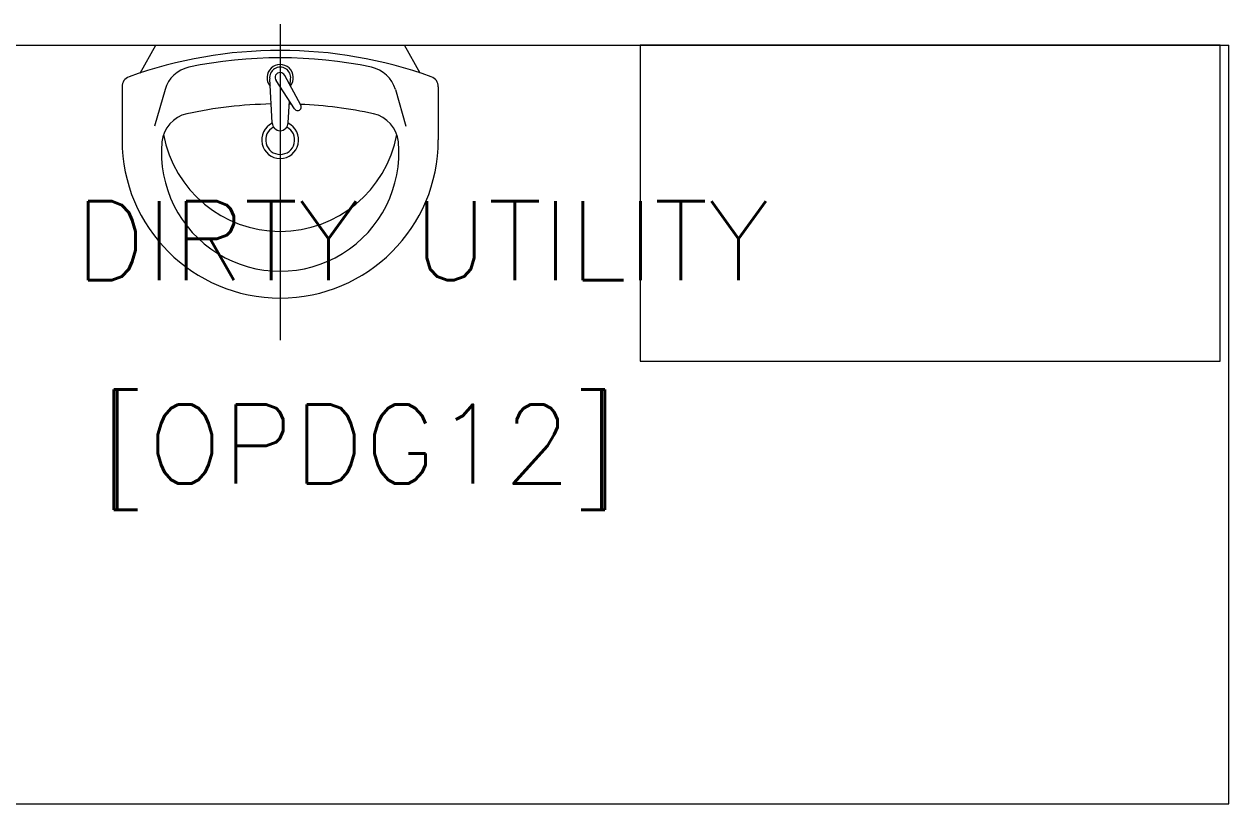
# Model space of a CAD drawing. Header units: inches. Extents: x -12418 to 57169, y -29325 to 19878.
# Drawn here: x 11812 to 14098, y -10017 to -8537 of the extents above; entities that cross this region are included whole.
import ezdxf

# ---------------------------------------------------------------- set-up
doc = ezdxf.new("R2010")
doc.units = ezdxf.units.IN
doc.header["$LTSCALE"] = 25
doc.header["$MEASUREMENT"] = 0
doc.linetypes.add('DASHDOT', pattern=[25.4, 12.7, -6.35, 0, -6.35])
for name, color, linetype, lineweight in [('00-Ground Floor$0$72_EGR_BASE_TEXT', 252, 'Continuous', 5), ('00-Ground Floor$0$LOADING', 253, 'Continuous', 5), ('00-Ground Floor$0$SANIT', 250, 'Continuous', 5), ('00-Ground Floor$0$Walls', 251, 'Continuous', 5), ('E-LITE-CLNG-CNDT', 6, 'DASHDOT', 35)]:
    doc.layers.add(name, color=color, linetype=linetype, lineweight=lineweight)
doc.styles.add('00-Ground Floor$0$SIMPLEX', font='SIMPLEX.shx', dxfattribs={"height": 150})

# ---------------------------------------------------------------- blocks, each defined once
blk = doc.blocks.new('00-Ground Floor$0$lav-manta 60')
at = {"layer": '00-Ground Floor$0$SANIT'}
for p, q in [((0, 0.04), (0, -0.56)), ((-0.2658, -0.0529), (-0.2358, 0)), ((-0.2358, 0), (0.2358, 0)), ((0.2658, -0.0529), (0.2358, 0)), ((-0.015, -0.1473), (-0.0199, -0.064)), ((0.0274, -0.121), (-0.0078, -0.0673)), ((0.0389, -0.1142), (0.0087, -0.0575)), ((0.0191, -0.077), (0.0199, -0.064)), ((-0.3, -0.0789), (-0.3, -0.18)), ((-0.2185, -0.0841), (-0.2383, -0.1537)), ((0.2185, -0.0841), (0.2383, -0.1537)), ((0.3, -0.0789), (0.3, -0.18)), ((0.015, -0.1473), (0.0174, -0.1057))]:
    blk.add_line(p, q, dxfattribs=at)
for centre, radius, start, end in [((0, -0.8557), 0.8457, 70.1771, 109.8229), ((-0.1608, -0.1006), 0.06, 101.8086, 164.0794), ((0, -0.8696), 0.8457, 78.1914, 101.8086), ((0, -0.0617), 0.025, 320.7474, 220.368), ((0, -0.0617), 0.02, 353.2671, 186.682), ((0.1608, -0.1006), 0.06, 15.9206, 78.1914), ((-0.28, -0.0789), 0.02, 109.8229, 180), ((0, -0.0617), 0.00966, 25.4127, 215.9577), ((0.28, -0.0789), 0.02, 0, 70.1771), ((0, -0.9572), 0.8457, 91.1572, 102.0883), ((0, -0.9572), 0.8457, 88.5486, 88.844), ((0.0332, -0.1176), 0.00666, 210.6852, 30.6852), ((0, -0.9572), 0.8457, 77.9117, 87.4274), ((-0.1645, -0.189), 0.06, 102.0883, 174.8142), ((0.1645, -0.189), 0.06, 5.1858, 77.9117), ((0, -0.18), 0.035, 115.3106, 64.6894), ((0, -0.18), 0.0275, 117.1496, 62.8504), ((0, -0.1473), 0.015, 180, 0), ((0, -0.18), 0.3, 180, 0), ((0, -0.1282), 0.2252, 190.6097, 349.3903), ((0, -0.2039), 0.2252, 174.8142, 5.1858)]:
    blk.add_arc(centre, radius, start, end, dxfattribs=at)
blk = doc.blocks.new('00-Ground Floor')
at = {"layer": '00-Ground Floor$0$LOADING', "elevation": 0}
blk.add_lwpolyline([(12981.1, -8577.4), (12981.1, -9177.4), (14081.1, -9177.4), (14081.1, -8577.4)], close=True, dxfattribs=at)
at = {"layer": '00-Ground Floor$0$Walls'}
for p, q in [((10497.9, -8577.4, 0), (14097.9, -8577.4, 0)), ((14097.9, -10017.4, 0), (14097.9, -8577.4, 0)), ((10497.9, -10017.4, 0), (14097.9, -10017.4, 0))]:
    blk.add_line(p, q, dxfattribs=at)
at = {"layer": '00-Ground Floor$0$SANIT', "xscale": 1000.000000000223, "yscale": 1000.000000000223, "zscale": 1000.000000000223}
blk.add_blockref('00-Ground Floor$0$lav-manta 60', (12297.9, -8577.4, 0), dxfattribs=at)
at = {"layer": '00-Ground Floor$0$72_EGR_BASE_TEXT', "char_height": 150, "attachment_point": 2, "style": '00-Ground Floor$0$SIMPLEX'}
for s, insert in [('DIRTY UTILITY', (12566.6, -8873.7)), ('[OPDG12]', (12448.1, -9259.5, 0))]:
    blk.add_mtext(s, dxfattribs=dict(at, insert=insert))

msp = doc.modelspace()

# ---------------------------------------------------------------- block references
at = {"layer": 'E-LITE-CLNG-CNDT'}
msp.add_blockref('00-Ground Floor', (0, 0), dxfattribs=at)

doc.saveas('drawing.dxf')
